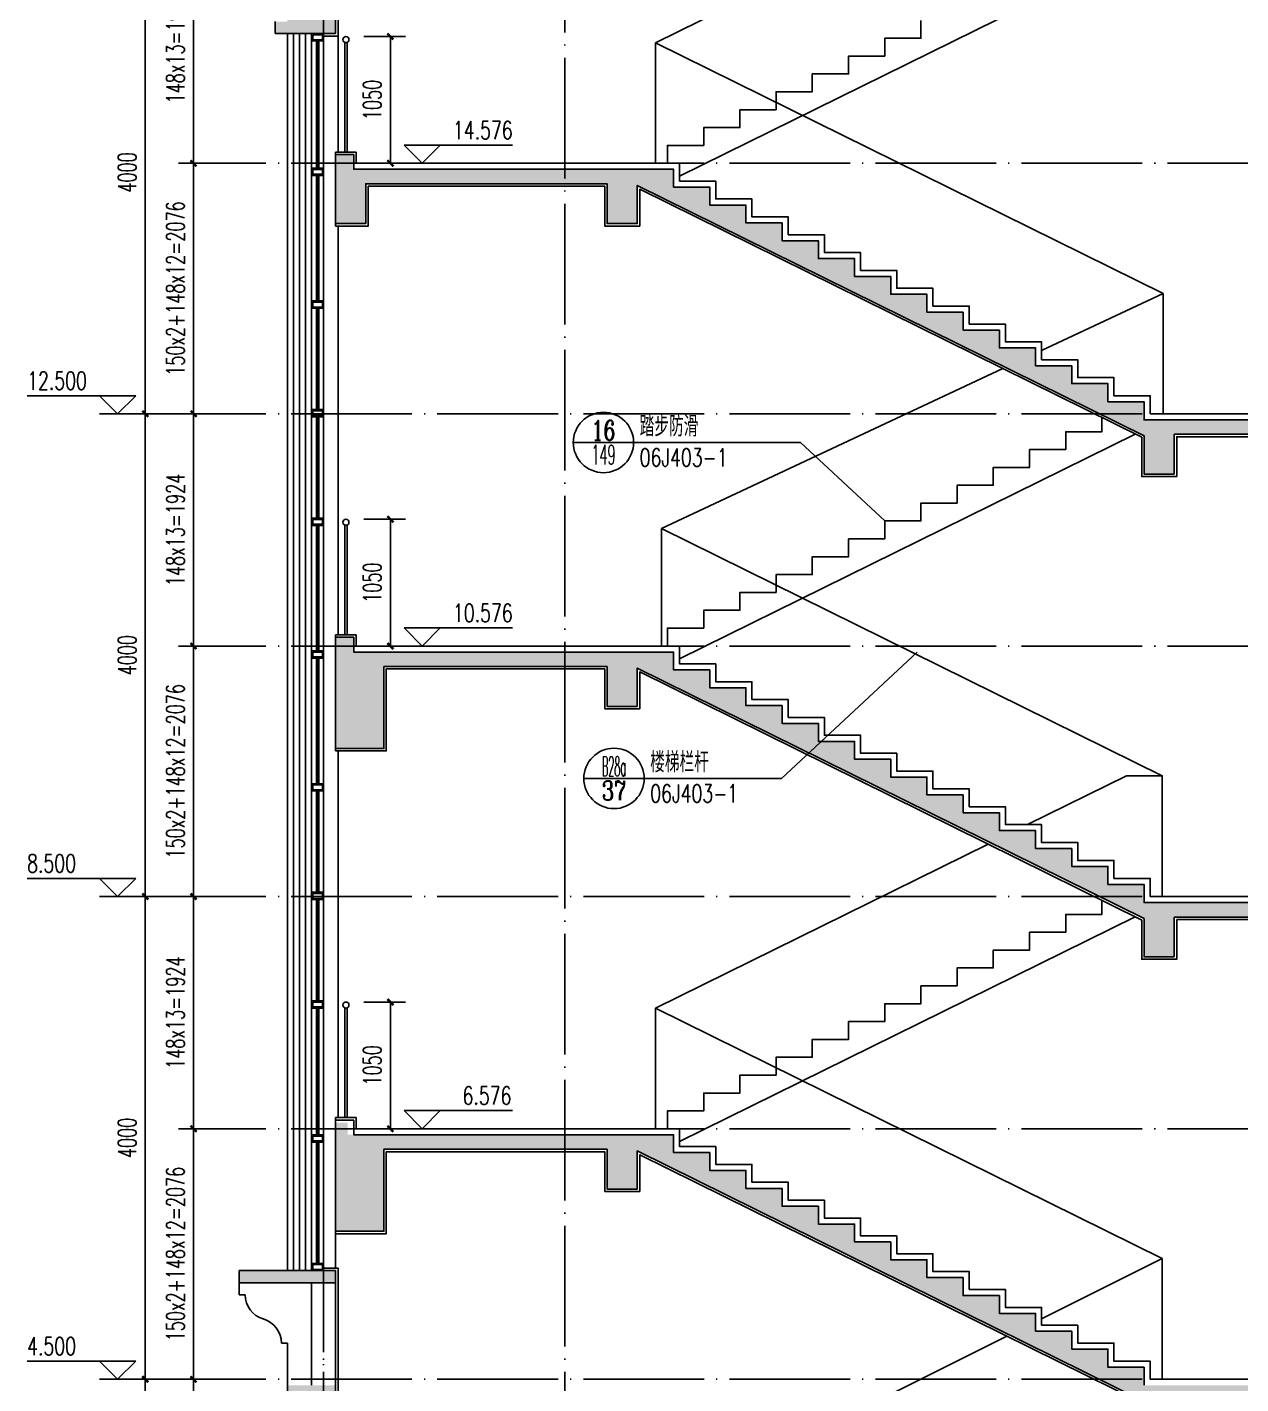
# Model space of a CAD drawing. Extents: x 307762 to 522490, y -326758 to -245675.
# Drawn here: x 502143 to 512201, y -265184 to -253942 of the extents above; entities that cross this region are included whole.
import ezdxf
from ezdxf.enums import TextEntityAlignment as Align

# ---------------------------------------------------------------- set-up
doc = ezdxf.new("R2010")
doc.units = 0
doc.header["$LTSCALE"] = 1000
doc.header["$MEASUREMENT"] = 0
doc.linetypes.add('DOTE', pattern=[2.42, 2, -0.2, 0.02, -0.2])
doc.layers.get('0').update_dxf_attribs({"linetype": 'CONTINUOUS'})
doc.layers.get('Defpoints').update_dxf_attribs({"color": 6, "linetype": 'CONTINUOUS'})
for name, color, linetype in [('A-立面看线', 117, 'CONTINUOUS'), ('DIM_ELEV', 3, 'CONTINUOUS'), ('DIM_IDEN', 3, 'CONTINUOUS'), ('DOTE', 1, 'DOTE'), ('PUB_DIM', 3, 'CONTINUOUS'), ('PUB_HATCH', 250, 'CONTINUOUS'), ('PUB_TEXT', 7, 'CONTINUOUS'), ('STAIR', 4, 'CONTINUOUS'), ('WALL', 2, 'CONTINUOUS'), ('WINDOW', 4, 'CONTINUOUS'), ('看线', 87, 'CONTINUOUS'), ('看线1', 7, 'CONTINUOUS'), ('面层', 185, 'CONTINUOUS')]:
    doc.layers.add(name, color=color, linetype=linetype)
doc.styles.add('_TCH_DIM', font='SIMPLEX', dxfattribs={"bigfont": 'GBCBIG'})
doc.styles.add('_TCH_LABEL', font='COMPLEX', dxfattribs={"bigfont": 'GBCBIG'})
doc.styles.add('DIM_FONT', font='SIMPLEX.shx', dxfattribs={"width": 0.65})
doc.dimstyles.new('DIMN50', dxfattribs={"dimscale": 0.5, "dimtxt": 300, "dimasz": 100, "dimexe": 250, "dimexo": 300, "dimgap": 150, "dimtad": 1, "dimdec": 0, "dimzin": 0, "dimdsep": 46, "dimtxsty": 'DIM_FONT', "dimblk": 'ARCHTICK', "dimcen": 0.09, "dimclrt": 7, "dimazin": 2, "dimtfac": 1, "dimtdec": 0, "dimtix": 1, "dimtmove": 2, "dimatfit": 3, "dimfxl": 0, "dimtolj": 1, "dimtzin": 0, "dimarcsym": 0})

# ---------------------------------------------------------------- blocks, each defined once
blk = doc.blocks.new('_ArchTick')
at = {"color": 0, "linetype": 'ByBlock', "const_width": 0.4}
blk.add_lwpolyline([(-0.5, -0.5), (0.5, 0.5)], dxfattribs=at)
blk = doc.blocks.new('*D236')
at = {"layer": 'Defpoints', "color": 0}
for p in [(504782, -262020), (505153, -262020), (504782, -263070)]:
    blk.add_point(p, dxfattribs=at)
at = {"layer": 'PUB_DIM', "color": 0, "lineweight": -2}
for p, q in [((504932, -262020), (505278, -262020)), ((505153, -263070), (505153, -262020)), ((504932, -263070), (505278, -263070))]:
    blk.add_line(p, q, dxfattribs=at)
at = {"layer": 'PUB_DIM', "color": 0, "lineweight": -2, "xscale": 50, "yscale": 50, "zscale": 50}
for p, rotation in [((505153, -262020), 90), ((505153, -263070), 270)]:
    blk.add_blockref('_ArchTick', p, dxfattribs=dict(at, rotation=rotation))
at = {"layer": 'PUB_DIM', "color": 7, "insert": (505003, -262545), "char_height": 150, "attachment_point": 5, "rotation": 90, "style": 'DIM_FONT'}
blk.add_mtext('\\A1;1050', dxfattribs=at)
blk = doc.blocks.new('*D237')
at = {"layer": 'Defpoints', "color": 0}
for p in [(504782, -258020), (505153, -258020), (504782, -259070)]:
    blk.add_point(p, dxfattribs=at)
at = {"layer": 'PUB_DIM', "color": 0, "lineweight": -2}
for p, q in [((504932, -258020), (505278, -258020)), ((505153, -259070), (505153, -258020)), ((504932, -259070), (505278, -259070))]:
    blk.add_line(p, q, dxfattribs=at)
at = {"layer": 'PUB_DIM', "color": 0, "lineweight": -2, "xscale": 50, "yscale": 50, "zscale": 50}
for p, rotation in [((505153, -258020), 90), ((505153, -259070), 270)]:
    blk.add_blockref('_ArchTick', p, dxfattribs=dict(at, rotation=rotation))
at = {"layer": 'PUB_DIM', "color": 7, "insert": (505003, -258545), "char_height": 150, "attachment_point": 5, "rotation": 90, "style": 'DIM_FONT'}
blk.add_mtext('\\A1;1050', dxfattribs=at)
blk = doc.blocks.new('*D238')
at = {"layer": 'Defpoints', "color": 0}
for p in [(504782, -254020), (505153, -254020), (504782, -255070)]:
    blk.add_point(p, dxfattribs=at)
at = {"layer": 'PUB_DIM', "color": 0, "lineweight": -2}
for p, q in [((504932, -254020), (505278, -254020)), ((505153, -255070), (505153, -254020)), ((504932, -255070), (505278, -255070))]:
    blk.add_line(p, q, dxfattribs=at)
at = {"layer": 'PUB_DIM', "color": 0, "lineweight": -2, "xscale": 50, "yscale": 50, "zscale": 50}
for p, rotation in [((505153, -254020), 90), ((505153, -255070), 270)]:
    blk.add_blockref('_ArchTick', p, dxfattribs=dict(at, rotation=rotation))
at = {"layer": 'PUB_DIM', "color": 7, "insert": (505003, -254545), "char_height": 150, "attachment_point": 5, "rotation": 90, "style": 'DIM_FONT'}
blk.add_mtext('\\A1;1050', dxfattribs=at)
blk = doc.blocks.new('*D643')
at = {"layer": 'Defpoints', "color": 0}
for p in [(503122, -265146), (503900, -265146), (503900, -269646)]:
    blk.add_point(p, dxfattribs=at)
at = {"layer": 'PUB_DIM', "color": 0, "lineweight": -2}
for p, q in [((503750, -265146), (502997, -265146)), ((503122, -269646), (503122, -265146)), ((503750, -269646), (502997, -269646))]:
    blk.add_line(p, q, dxfattribs=at)
at = {"layer": 'PUB_DIM', "color": 0, "lineweight": -2, "xscale": 50, "yscale": 50, "zscale": 50}
for p, rotation in [((503122, -265146), 90), ((503122, -269646), 270)]:
    blk.add_blockref('_ArchTick', p, dxfattribs=dict(at, rotation=rotation))
at = {"layer": 'PUB_DIM', "color": 7, "insert": (502972, -267396), "char_height": 150, "attachment_point": 5, "rotation": 90, "style": 'DIM_FONT'}
blk.add_mtext('\\A1;4500', dxfattribs=at)
blk = doc.blocks.new('*D644')
at = {"layer": 'Defpoints', "color": 0}
for p in [(503122, -261146), (503900, -261146), (503900, -265146)]:
    blk.add_point(p, dxfattribs=at)
at = {"layer": 'PUB_DIM', "color": 0, "lineweight": -2}
for p, q in [((503750, -261146), (502997, -261146)), ((503122, -265146), (503122, -261146)), ((503750, -265146), (502997, -265146))]:
    blk.add_line(p, q, dxfattribs=at)
at = {"layer": 'PUB_DIM', "color": 0, "lineweight": -2, "xscale": 50, "yscale": 50, "zscale": 50}
for p, rotation in [((503122, -261146), 90), ((503122, -265146), 270)]:
    blk.add_blockref('_ArchTick', p, dxfattribs=dict(at, rotation=rotation))
at = {"layer": 'PUB_DIM', "color": 7, "insert": (502972, -263146), "char_height": 150, "attachment_point": 5, "rotation": 90, "style": 'DIM_FONT'}
blk.add_mtext('\\A1;4000', dxfattribs=at)
blk = doc.blocks.new('*D645')
at = {"layer": 'Defpoints', "color": 0}
for p in [(503122, -257146), (503900, -257146), (503900, -261146)]:
    blk.add_point(p, dxfattribs=at)
at = {"layer": 'PUB_DIM', "color": 0, "lineweight": -2}
for p, q in [((503750, -257146), (502997, -257146)), ((503122, -261146), (503122, -257146)), ((503750, -261146), (502997, -261146))]:
    blk.add_line(p, q, dxfattribs=at)
at = {"layer": 'PUB_DIM', "color": 0, "lineweight": -2, "xscale": 50, "yscale": 50, "zscale": 50}
for p, rotation in [((503122, -257146), 90), ((503122, -261146), 270)]:
    blk.add_blockref('_ArchTick', p, dxfattribs=dict(at, rotation=rotation))
at = {"layer": 'PUB_DIM', "color": 7, "insert": (502972, -259146), "char_height": 150, "attachment_point": 5, "rotation": 90, "style": 'DIM_FONT'}
blk.add_mtext('\\A1;4000', dxfattribs=at)
blk = doc.blocks.new('*D646')
at = {"layer": 'Defpoints', "color": 0}
for p in [(503122, -253146), (503900, -253146), (503900, -257146)]:
    blk.add_point(p, dxfattribs=at)
at = {"layer": 'PUB_DIM', "color": 0, "lineweight": -2}
for p, q in [((503750, -253146), (502997, -253146)), ((503122, -257146), (503122, -253146)), ((503750, -257146), (502997, -257146))]:
    blk.add_line(p, q, dxfattribs=at)
at = {"layer": 'PUB_DIM', "color": 0, "lineweight": -2, "xscale": 50, "yscale": 50, "zscale": 50}
for p, rotation in [((503122, -253146), 90), ((503122, -257146), 270)]:
    blk.add_blockref('_ArchTick', p, dxfattribs=dict(at, rotation=rotation))
at = {"layer": 'PUB_DIM', "color": 7, "insert": (502972, -255146), "char_height": 150, "attachment_point": 5, "rotation": 90, "style": 'DIM_FONT'}
blk.add_mtext('\\A1;4000', dxfattribs=at)
blk = doc.blocks.new('*D650')
at = {"layer": 'Defpoints', "color": 0}
for p in [(503522, -265146), (503900, -265146), (503900, -267396)]:
    blk.add_point(p, dxfattribs=at)
at = {"layer": 'PUB_DIM', "color": 0, "lineweight": -2}
for p, q in [((503750, -265146), (503397, -265146)), ((503522, -267396), (503522, -265146)), ((503750, -267396), (503397, -267396))]:
    blk.add_line(p, q, dxfattribs=at)
at = {"layer": 'PUB_DIM', "color": 0, "lineweight": -2, "xscale": 50, "yscale": 50, "zscale": 50}
for p, rotation in [((503522, -265146), 90), ((503522, -267396), 270)]:
    blk.add_blockref('_ArchTick', p, dxfattribs=dict(at, rotation=rotation))
at = {"layer": 'PUB_DIM', "color": 7, "insert": (503372, -266271), "char_height": 150, "attachment_point": 5, "rotation": 90, "style": 'DIM_FONT'}
blk.add_mtext('\\A1;150x15=2250', dxfattribs=at)
blk = doc.blocks.new('*D651')
at = {"layer": 'Defpoints', "color": 0}
for p in [(503522, -263070), (503900, -263070), (503900, -265146)]:
    blk.add_point(p, dxfattribs=at)
at = {"layer": 'PUB_DIM', "color": 0, "lineweight": -2}
for p, q in [((503750, -263070), (503397, -263070)), ((503522, -265146), (503522, -263070)), ((503750, -265146), (503397, -265146))]:
    blk.add_line(p, q, dxfattribs=at)
at = {"layer": 'PUB_DIM', "color": 0, "lineweight": -2, "xscale": 50, "yscale": 50, "zscale": 50}
for p, rotation in [((503522, -263070), 90), ((503522, -265146), 270)]:
    blk.add_blockref('_ArchTick', p, dxfattribs=dict(at, rotation=rotation))
at = {"layer": 'PUB_DIM', "color": 7, "insert": (503372, -264108), "char_height": 150, "attachment_point": 5, "rotation": 90, "style": 'DIM_FONT'}
blk.add_mtext('\\A1;150x2+148x12=2076', dxfattribs=at)
blk = doc.blocks.new('*D652')
at = {"layer": 'Defpoints', "color": 0}
for p in [(503522, -261146), (503900, -261146), (503900, -263070)]:
    blk.add_point(p, dxfattribs=at)
at = {"layer": 'PUB_DIM', "color": 0, "lineweight": -2}
for p, q in [((503750, -261146), (503397, -261146)), ((503522, -263070), (503522, -261146)), ((503750, -263070), (503397, -263070))]:
    blk.add_line(p, q, dxfattribs=at)
at = {"layer": 'PUB_DIM', "color": 0, "lineweight": -2, "xscale": 50, "yscale": 50, "zscale": 50}
for p, rotation in [((503522, -261146), 90), ((503522, -263070), 270)]:
    blk.add_blockref('_ArchTick', p, dxfattribs=dict(at, rotation=rotation))
at = {"layer": 'PUB_DIM', "color": 7, "insert": (503372, -262108), "char_height": 150, "attachment_point": 5, "rotation": 90, "style": 'DIM_FONT'}
blk.add_mtext('\\A1;148x13=1924', dxfattribs=at)
blk = doc.blocks.new('*D653')
at = {"layer": 'Defpoints', "color": 0}
for p in [(503522, -259070), (503900, -259070), (503900, -261146)]:
    blk.add_point(p, dxfattribs=at)
at = {"layer": 'PUB_DIM', "color": 0, "lineweight": -2}
for p, q in [((503750, -259070), (503397, -259070)), ((503522, -261146), (503522, -259070)), ((503750, -261146), (503397, -261146))]:
    blk.add_line(p, q, dxfattribs=at)
at = {"layer": 'PUB_DIM', "color": 0, "lineweight": -2, "xscale": 50, "yscale": 50, "zscale": 50}
for p, rotation in [((503522, -259070), 90), ((503522, -261146), 270)]:
    blk.add_blockref('_ArchTick', p, dxfattribs=dict(at, rotation=rotation))
at = {"layer": 'PUB_DIM', "color": 7, "insert": (503372, -260108), "char_height": 150, "attachment_point": 5, "rotation": 90, "style": 'DIM_FONT'}
blk.add_mtext('\\A1;150x2+148x12=2076', dxfattribs=at)
blk = doc.blocks.new('*D654')
at = {"layer": 'Defpoints', "color": 0}
for p in [(503522, -257146), (503900, -257146), (503900, -259070)]:
    blk.add_point(p, dxfattribs=at)
at = {"layer": 'PUB_DIM', "color": 0, "lineweight": -2}
for p, q in [((503750, -257146), (503397, -257146)), ((503522, -259070), (503522, -257146)), ((503750, -259070), (503397, -259070))]:
    blk.add_line(p, q, dxfattribs=at)
at = {"layer": 'PUB_DIM', "color": 0, "lineweight": -2, "xscale": 50, "yscale": 50, "zscale": 50}
for p, rotation in [((503522, -257146), 90), ((503522, -259070), 270)]:
    blk.add_blockref('_ArchTick', p, dxfattribs=dict(at, rotation=rotation))
at = {"layer": 'PUB_DIM', "color": 7, "insert": (503372, -258108), "char_height": 150, "attachment_point": 5, "rotation": 90, "style": 'DIM_FONT'}
blk.add_mtext('\\A1;148x13=1924', dxfattribs=at)
blk = doc.blocks.new('*D655')
at = {"layer": 'Defpoints', "color": 0}
for p in [(503522, -255070), (503900, -255070), (503900, -257146)]:
    blk.add_point(p, dxfattribs=at)
at = {"layer": 'PUB_DIM', "color": 0, "lineweight": -2}
for p, q in [((503750, -255070), (503397, -255070)), ((503522, -257146), (503522, -255070)), ((503750, -257146), (503397, -257146))]:
    blk.add_line(p, q, dxfattribs=at)
at = {"layer": 'PUB_DIM', "color": 0, "lineweight": -2, "xscale": 50, "yscale": 50, "zscale": 50}
for p, rotation in [((503522, -255070), 90), ((503522, -257146), 270)]:
    blk.add_blockref('_ArchTick', p, dxfattribs=dict(at, rotation=rotation))
at = {"layer": 'PUB_DIM', "color": 7, "insert": (503372, -256108), "char_height": 150, "attachment_point": 5, "rotation": 90, "style": 'DIM_FONT'}
blk.add_mtext('\\A1;150x2+148x12=2076', dxfattribs=at)
blk = doc.blocks.new('*D656')
at = {"layer": 'Defpoints', "color": 0}
for p in [(503522, -253146), (503900, -253146), (503900, -255070)]:
    blk.add_point(p, dxfattribs=at)
at = {"layer": 'PUB_DIM', "color": 0, "lineweight": -2}
for p, q in [((503750, -253146), (503397, -253146)), ((503522, -255070), (503522, -253146)), ((503750, -255070), (503397, -255070))]:
    blk.add_line(p, q, dxfattribs=at)
at = {"layer": 'PUB_DIM', "color": 0, "lineweight": -2, "xscale": 50, "yscale": 50, "zscale": 50}
for p, rotation in [((503522, -253146), 90), ((503522, -255070), 270)]:
    blk.add_blockref('_ArchTick', p, dxfattribs=dict(at, rotation=rotation))
at = {"layer": 'PUB_DIM', "color": 7, "insert": (503372, -254108), "char_height": 150, "attachment_point": 5, "rotation": 90, "style": 'DIM_FONT'}
blk.add_mtext('\\A1;148x13=1924', dxfattribs=at)

msp = doc.modelspace()

# ---------------------------------------------------------------- hatches: boundary and pattern name
at = {"layer": 'PUB_HATCH'}
h = msp.add_hatch(dxfattribs=at)
h.set_pattern_fill('钢筋混凝土', color=256, scale=50, style=0)
h.set_pattern_definition([(45, (503749.53, -271270.7), (-88.38835, 88.38835), []), (50, (503749.53, -271270.7), (358.63, -31.376), [37.5, -412.5]), (355, (503749.53, -271270.7), (-69.3757, 376.096), [30, -330]), (100.4514, (503779.4, -271273.3), (289.2547, 344.72), [31.87, -350.571]), (46.1842, (503749.53, -271170.7), (533.6205, -82.7595), [56.25, -618.75]), (96.6356, (503794, -271177.6), (467.331, 487.059), [47.805, -525.856]), (351.1842, (503749.53, -271170.7), (467.331, 487.059), [45, -495]), (21, (503799.53, -271195.7), (298.4535, -201.3094), [37.5, -412.5]), (326, (503799.53, -271195.7), (121.6577, 362.575), [30, -330]), (71.4514, (503824.4, -271212.47), (420.1113, 161.2652), [31.87, -350.571]), (37.5, (503749.53, -271270.7), (6.0799, 166.4469), [0, -326, 0, -335, 0, -331.25]), (7.5, (503749.53, -271270.7), (131.5348, 197.2059), [0, -191, 0, -318.5, 0, -126.25]), (327.5, (503638.03, -271270.7), (266.9112, -11.27744), [0, -125, 0, -390, 0, -517.5]), (317.5, (503588.03, -271270.7), (291.593, 50.0525), [0, -162.5, 0, -259, 0, -367.5])])
h.paths.add_polyline_path([(514899.5, -253315.7), (515522.1, -253315.7), (515522.1, -253195.7), (511549.5, -253195.7), (511549.5, -253095.7), (511399.5, -253095.7), (511399.5, -253645.7), (511649.5, -253645.7), (511649.5, -253315.7), (514499.5, -253315.7), (514499.5, -254445.7), (514899.5, -254445.7)])
h.paths.add_polyline_path([(514899.5, -248815.7), (515522.1, -248815.7), (515522.1, -248695.7), (504149.5, -248695.7), (504149.5, -248815.7), (504299.5, -248815.7), (504299.5, -249345.7), (504149.5, -249345.7), (504149.5, -249445.7), (504699.5, -249445.7), (504699.5, -248815.7), (514499.5, -248815.7), (514499.5, -249945.7), (514899.5, -249945.7)])
h.paths.add_polyline_path([(504699.5, -253145.7), (504299.5, -253145.7), (504299.5, -253545.7), (503749.5, -253545.7), (503749.5, -253645.7), (504299.5, -253645.7), (504299.5, -253895.7), (504199.5, -253895.7), (504199.5, -253995.7), (504699.5, -253995.7)])
h.paths.add_polyline_path([(504699.5, -252245.7), (504449.5, -252245.7), (504449.5, -252345.7), (504699.5, -252345.7)])
h.paths.add_polyline_path([(504949.5, -255239.7), (506949.5, -255239.7), (506949.5, -255569.7), (507199.5, -255569.7), (507199.5, -255252.9), (511399.5, -257327.7), (511399.5, -257645.7), (511649.5, -257645.7), (511649.5, -257315.7), (514499.5, -257315.7), (514499.5, -258495.7), (514899.5, -258495.7), (514899.5, -257315.7), (515522.1, -257315.7), (515522.1, -257195.7), (511399.5, -257195.7), (511399.5, -257045.7), (511099.5, -257045.7), (511099.5, -256895.7), (510799.5, -256895.7), (510799.5, -256747.7), (510499.5, -256747.7), (510499.5, -256599.7), (510199.5, -256599.7), (510199.5, -256451.7), (509899.5, -256451.7), (509899.5, -256303.7), (509599.5, -256303.7), (509599.5, -256155.7), (509299.5, -256155.7), (509299.5, -256007.7), (508999.5, -256007.7), (508999.5, -255859.7), (508699.5, -255859.7), (508699.5, -255711.7), (508399.5, -255711.7), (508399.5, -255563.7), (508099.5, -255563.7), (508099.5, -255415.7), (507799.5, -255415.7), (507799.5, -255267.7), (507499.5, -255267.7), (507499.5, -255119.7), (504849.5, -255119.7), (504849.5, -254997.7), (504699.5, -254997.7), (504699.5, -255569.7), (504949.5, -255569.7)])
h.paths.add_polyline_path([(508099.5, -259415.7), (507799.5, -259415.7), (507799.5, -259267.7), (507499.5, -259267.7), (507499.5, -259119.7), (504849.5, -259119.7), (504849.5, -258997.7), (504699.5, -258997.7), (504699.5, -259569.7), (504699.5, -259919.7), (505099.5, -259919.7), (505099.5, -259239.7), (506949.5, -259239.7), (506949.5, -259569.7), (507199.5, -259569.7), (507199.5, -259252.9), (511399.5, -261327.7), (511399.5, -261645.7), (511649.5, -261645.7), (511649.5, -261315.7), (514499.5, -261315.7), (514499.5, -262445.7), (514899.5, -262445.7), (514899.5, -261315.7), (515522.1, -261315.7), (515522.1, -261195.7), (511399.5, -261195.7), (511399.5, -261045.7), (511099.5, -261045.7), (511099.5, -260895.7), (510799.5, -260895.7), (510799.5, -260747.7), (510499.5, -260747.7), (510499.5, -260599.7), (510199.5, -260599.7), (510199.5, -260451.7), (509899.5, -260451.7), (509899.5, -260303.7), (509599.5, -260303.7), (509599.5, -260155.7), (509299.5, -260155.7), (509299.5, -260007.7), (508999.5, -260007.7), (508999.5, -259859.7), (508699.5, -259859.7), (508699.5, -259711.7), (508399.5, -259711.7), (508399.5, -259563.7), (508099.5, -259563.7)])
h.paths.add_polyline_path([(510499.5, -264599.7), (510199.5, -264599.7), (510199.5, -264451.7), (509899.5, -264451.7), (509899.5, -264303.7), (509599.5, -264303.7), (509599.5, -264155.7), (509299.5, -264155.7), (509299.5, -264007.7), (508999.5, -264007.7), (508999.5, -263859.7), (508699.5, -263859.7), (508699.5, -263711.7), (508399.5, -263711.7), (508399.5, -263563.7), (508099.5, -263563.7), (508099.5, -263415.7), (507799.5, -263415.7), (507799.5, -263267.7), (507499.5, -263267.7), (507499.5, -263119.7), (504799.5, -263119.7), (504799.5, -263019.7), (504699.5, -263019.7), (504699.5, -263569.7), (504699.5, -263919.7), (505099.5, -263919.7), (505099.5, -263239.7), (506949.5, -263239.7), (506949.5, -263569.7), (507199.5, -263569.7), (507199.5, -263252.9), (511399.5, -265329.6), (511399.5, -265645.7), (511649.5, -265645.7), (511649.5, -265315.7), (514499.5, -265315.7), (514499.5, -266615.7), (514899.5, -266615.7), (514899.5, -265315.7), (515522.1, -265315.7), (515522.1, -265195.7), (511399.5, -265195.7), (511399.5, -265045.7), (511099.5, -265045.7), (511099.5, -264895.7), (510799.5, -264895.7), (510799.5, -264747.7), (510499.5, -264747.7)])
h.paths.add_polyline_path([(507499.5, -267595.7), (507199.5, -267595.7), (507199.5, -267445.7), (504799.5, -267445.7), (504299.5, -267445.7), (504299.5, -267545.7), (504449.5, -267545.7), (504449.5, -268045.7), (504299.5, -268045.7), (504299.5, -268145.7), (504749.5, -268145.7), (504749.5, -267565.7), (506949.5, -267565.7), (506949.5, -267895.7), (507199.5, -267895.7), (507199.5, -267729.9), (511399.5, -269829.9), (511399.5, -270145.7), (511649.5, -270145.7), (511649.5, -269815.7), (514499.5, -269815.7), (514499.5, -271095.7), (514899.5, -271095.7), (514899.5, -269815.7), (515522.1, -269815.7), (515522.1, -269695.7), (511399.5, -269695.7), (511399.5, -269545.7), (511099.5, -269545.7), (511099.5, -269395.7), (510799.5, -269395.7), (510799.5, -269245.7), (510499.5, -269245.7), (510499.5, -269095.7), (510199.5, -269095.7), (510199.5, -268945.7), (509899.5, -268945.7), (509899.5, -268795.7), (509599.5, -268795.7), (509599.5, -268645.7), (509299.5, -268645.7), (509299.5, -268495.7), (508999.5, -268495.7), (508999.5, -268345.7), (508699.5, -268345.7), (508699.5, -268195.7), (508399.5, -268195.7), (508399.5, -268045.7), (508099.5, -268045.7), (508099.5, -267895.7), (507799.5, -267895.7), (507799.5, -267745.7), (507499.5, -267745.7)])
h.paths.add_polyline_path([(504699.5, -264245.7), (503899.5, -264245.7), (503899.5, -264345.7), (504699.5, -264345.7)])
h.paths.add_polyline_path([(504699.5, -265195.7), (504299.5, -265195.7), (504299.5, -265295.7), (504399.5, -265295.7), (504399.5, -265945.7), (504449.5, -265945.7), (504449.5, -265995.7), (504699.5, -265995.7)])
h.paths.add_polyline_path([(511649.5, -270895.7), (504299.5, -270895.7), (504299.5, -270915.7), (504299.5, -271270.7), (504699.5, -271270.7), (504699.5, -271015.7), (511399.5, -271015.7), (511399.5, -271270.7), (511649.5, -271270.7)])

# ---------------------------------------------------------------- linework, layer by layer
at = {"layer": 'A-立面看线'}
for p, q in [((504299.5, -253995.7), (504299.5, -264245.7)), ((504349.5, -253995.7), (504349.5, -264245.7)), ((504399.5, -253995.7), (504399.5, -264245.7)), ((504449.5, -253995.7), (504449.5, -264245.7)), ((504719.5, -254015.7), (504719.5, -254977.7)), ((504719.5, -255589.7), (504719.5, -258977.7)), ((504719.5, -259939.7), (504719.5, -262977.7)), ((504699.5, -263919.7), (504699.5, -264225.7)), ((503899.5, -264245.7), (504449.5, -264245.7))]:
    msp.add_line(p, q, dxfattribs=at)
at = {"layer": 'DIM_ELEV'}
for p, q in [((505416.3, -255069.7), (505266.3, -254919.7)), ((505266.3, -254919.7), (506166.3, -254919.7)), ((505416.3, -255069.7), (505566.3, -254919.7)), ((503042.9, -256995.7), (502142.9, -256995.7)), ((502892.9, -257145.7), (502742.9, -256995.7)), ((502892.9, -257145.7), (503042.9, -256995.7)), ((503753.9, -257145.7), (502742.9, -257145.7)), ((505416.3, -259069.7), (505266.3, -258919.7)), ((505266.3, -258919.7), (506166.3, -258919.7)), ((505416.3, -259069.7), (505566.3, -258919.7)), ((503042.9, -260995.7), (502142.9, -260995.7)), ((502892.9, -261145.7), (502742.9, -260995.7)), ((502892.9, -261145.7), (503042.9, -260995.7)), ((503753.9, -261145.7), (502742.9, -261145.7)), ((505416.3, -263069.7), (505266.3, -262919.7)), ((505266.3, -262919.7), (506166.3, -262919.7)), ((505416.3, -263069.7), (505566.3, -262919.7)), ((503042.9, -264995.7), (502142.9, -264995.7)), ((502892.9, -265145.7), (502742.9, -264995.7)), ((502892.9, -265145.7), (503042.9, -264995.7)), ((503753.9, -265145.7), (502742.9, -265145.7))]:
    msp.add_line(p, q, dxfattribs=at)
at = {"layer": 'DIM_IDEN'}
for p, q in [((507168.9, -257383.5), (506668.9, -257383.5)), ((508550.7, -257383.5), (507168.9, -257383.5)), ((509249.5, -258033.7), (508550.7, -257383.5)), ((509518.8, -259120.3), (508394.2, -260167.3)), ((507256.2, -260167.3), (506756.2, -260167.3)), ((508394.2, -260167.3), (507256.2, -260167.3))]:
    msp.add_line(p, q, dxfattribs=at)
for centre, radius in [((506918.9, -257383.5), 250), ((509249.5, -258033.7), 0), ((509518.8, -259120.3), 0), ((507006.2, -260167.3), 250)]:
    msp.add_circle(centre, radius, dxfattribs=at)
at = {"layer": 'DOTE', "ltscale": 0.5}
for p, q in [((504599.5, -246934.9), (504599.5, -271145.7)), ((506599.5, -246934.9), (506599.5, -271045.7)), ((504599.5, -250609.8), (504599.5, -272530.9)), ((516222.1, -255069.7), (503521.5, -255069.7)), ((516222.1, -257145.7), (503521.5, -257145.7)), ((516222.1, -259069.7), (503521.5, -259069.7)), ((516222.1, -261145.7), (503521.5, -261145.7)), ((516222.1, -263069.7), (503521.5, -263069.7)), ((516222.1, -265145.7), (503521.5, -265145.7))]:
    msp.add_line(p, q, dxfattribs=at)
at = {"layer": 'STAIR'}
for p, q in [((504774.5, -254067.5), (504774.5, -254979.7)), ((504794.5, -254067.5), (504794.5, -254979.7)), ((511556.7, -256148.7), (507349.7, -254071)), ((507349.7, -255069.7), (507349.7, -254071)), ((511556.7, -257145.7), (511556.7, -256148.7)), ((504774.5, -258067.5), (504774.5, -258979.7)), ((504794.5, -258067.5), (504794.5, -258979.7)), ((507399.5, -258095.6), (507399.5, -259069.7)), ((504774.5, -262067.5), (504774.5, -262977.7)), ((504794.5, -262067.5), (504794.5, -262977.7)), ((507349.5, -263069.7), (507349.5, -262071)), ((511550.1, -264145.4), (511550.1, -265145.7))]:
    msp.add_line(p, q, dxfattribs=at)
for points in [[(511549.5, -261145.7), (511549.5, -260145.1), (507399.5, -258095.6)], [(511550.1, -264145.4), (507349.5, -262070.9)]]:
    msp.add_lwpolyline(points, dxfattribs=at)
at = {"layer": 'WALL'}
for p, q in [((504699.5, -253995.7), (504699.5, -252245.7)), ((504199.5, -253895.7), (504199.5, -253995.7)), ((504699.5, -253995.7), (504199.5, -253995.7)), ((514499.5, -257315.7), (511649.5, -257315.7)), ((511649.5, -257315.7), (511649.5, -257645.7)), ((504699.5, -259119.7), (504699.5, -259919.7)), ((511649.5, -261315.7), (511649.5, -261645.7)), ((514499.5, -261315.7), (511649.5, -261315.7)), ((504699.5, -263119.7), (504699.5, -263919.7)), ((503899.5, -264245.7), (504699.5, -264245.7)), ((503899.5, -264245.7), (503899.5, -264345.7)), ((504699.5, -264245.7), (504699.5, -265995.7)), ((503899.5, -264345.7), (504699.5, -264345.7)), ((504499.5, -264345.7), (504499.5, -265195.7))]:
    msp.add_line(p, q, dxfattribs=at)
for points in [[(511649.5, -257645.7), (511399.5, -257645.7), (511399.5, -257327.7), (507199.5, -255252.9), (507199.5, -255569.7), (506949.5, -255569.7), (506949.5, -255239.7), (504949.5, -255239.7), (504949.5, -255569.7), (504699.5, -255569.7), (504699.5, -254997.7), (504849.5, -254997.7)], [(511399.5, -257195.7), (511399.5, -257045.7), (511099.5, -257045.7), (511099.5, -256895.7), (511099.5, -256895.7), (510799.5, -256895.7), (510799.5, -256747.7), (510499.5, -256747.7), (510499.5, -256599.7), (510199.5, -256599.7), (510199.5, -256451.7), (509899.5, -256451.7), (509899.5, -256303.7), (509599.5, -256303.7), (509599.5, -256155.7), (509299.5, -256155.7), (509299.5, -256007.7), (508999.5, -256007.7), (508999.5, -255859.7), (508699.5, -255859.7), (508699.5, -255711.7), (508399.5, -255711.7), (508399.5, -255563.7), (508099.5, -255563.7), (508099.5, -255415.7), (507799.5, -255415.7), (507799.5, -255267.7), (507499.5, -255267.7), (507499.5, -255119.7), (504849.5, -255119.7), (504849.5, -254997.7)], [(511399.5, -257045.7), (511399.5, -257195.7), (515522.1, -257195.7)], [(504699.5, -259569.7), (504699.5, -258997.7), (504849.5, -258997.7)], [(511399.5, -261195.7), (511399.5, -261045.7), (511099.5, -261045.7), (511099.5, -260895.7), (511099.5, -260895.7), (510799.5, -260895.7), (510799.5, -260747.7), (510499.5, -260747.7), (510499.5, -260599.7), (510199.5, -260599.7), (510199.5, -260451.7), (509899.5, -260451.7), (509899.5, -260303.7), (509599.5, -260303.7), (509599.5, -260155.7), (509299.5, -260155.7), (509299.5, -260007.7), (508999.5, -260007.7), (508999.5, -259859.7), (508699.5, -259859.7), (508699.5, -259711.7), (508399.5, -259711.7), (508399.5, -259563.7), (508099.5, -259563.7), (508099.5, -259415.7), (507799.5, -259415.7), (507799.5, -259267.7), (507499.5, -259267.7), (507499.5, -259119.7), (504849.5, -259119.7), (504849.5, -258997.7)], [(511649.5, -261645.7), (511399.5, -261645.7), (511399.5, -261327.7), (507199.5, -259252.9), (507199.5, -259569.7), (506949.5, -259569.7), (506949.5, -259239.7), (505099.5, -259239.7), (505099.5, -259919.7), (504699.5, -259919.7)], [(511399.5, -261045.7), (511399.5, -261195.7), (515522.1, -261195.7)], [(511649.5, -261645.7), (511399.5, -261645.7), (511399.5, -261407.5)], [(504699.5, -263569.7), (504699.5, -262997.7), (504849.5, -262997.7)], [(511399.5, -265195.7), (511399.5, -265045.7), (511099.5, -265045.7), (511099.5, -264895.7), (511099.5, -264895.7), (510799.5, -264895.7), (510799.5, -264747.7), (510499.5, -264747.7), (510499.5, -264599.7), (510199.5, -264599.7), (510199.5, -264451.7), (509899.5, -264451.7), (509899.5, -264303.7), (509599.5, -264303.7), (509599.5, -264155.7), (509299.5, -264155.7), (509299.5, -264007.7), (508999.5, -264007.7), (508999.5, -263859.7), (508699.5, -263859.7), (508699.5, -263711.7), (508399.5, -263711.7), (508399.5, -263563.7), (508099.5, -263563.7), (508099.5, -263415.7), (507799.5, -263415.7), (507799.5, -263267.7), (507499.5, -263267.7), (507499.5, -263119.7), (504849.5, -263119.7), (504849.5, -262997.7)], [(511649.5, -265645.7), (511399.5, -265645.7), (511399.5, -265329.6), (507199.5, -263252.9), (507199.5, -263569.7), (506949.5, -263569.7), (506949.5, -263239.7), (505099.5, -263239.7), (505099.5, -263919.7), (504699.5, -263919.7)]]:
    msp.add_lwpolyline(points, dxfattribs=at)
at = {"layer": 'WINDOW', "linetype": 'Continuous'}
for p, q in [((504499.5, -254055.7), (504499.5, -255110.7)), ((504539.5, -254055.7), (504539.5, -255110.7)), ((504549.5, -254055.7), (504549.5, -255110.7)), ((504559.5, -254055.7), (504559.5, -255110.7)), ((504599.5, -254055.7), (504599.5, -255110.7)), ((504499.5, -255170.7), (504499.5, -256210.7)), ((504539.5, -255170.7), (504539.5, -256210.7)), ((504549.5, -255170.7), (504549.5, -256210.7)), ((504559.5, -255170.7), (504559.5, -256210.7)), ((504599.5, -255170.7), (504599.5, -256210.7)), ((504499.5, -256270.7), (504499.5, -257110.7)), ((504539.5, -256270.7), (504539.5, -257110.7)), ((504549.5, -256270.7), (504549.5, -257110.7)), ((504559.5, -256270.7), (504559.5, -257110.7)), ((504599.5, -256270.7), (504599.5, -257110.7)), ((504499.5, -257170.7), (504499.5, -258010.7)), ((504539.5, -257170.7), (504539.5, -258010.7)), ((504549.5, -257170.7), (504549.5, -258010.7)), ((504559.5, -257170.7), (504559.5, -258010.7)), ((504599.5, -257170.7), (504599.5, -258010.7)), ((504499.5, -258070.7), (504499.5, -259110.7)), ((504539.5, -258070.7), (504539.5, -259110.7)), ((504549.5, -258070.7), (504549.5, -259110.7)), ((504559.5, -258070.7), (504559.5, -259110.7)), ((504599.5, -258070.7), (504599.5, -259110.7)), ((504499.5, -259170.7), (504499.5, -260210.7)), ((504539.5, -259170.7), (504539.5, -260210.7)), ((504549.5, -259170.7), (504549.5, -260210.7)), ((504559.5, -259170.7), (504559.5, -260210.7)), ((504599.5, -259170.7), (504599.5, -260210.7)), ((504499.5, -260270.7), (504499.5, -261110.7)), ((504539.5, -260270.7), (504539.5, -261110.7)), ((504549.5, -260270.7), (504549.5, -261110.7)), ((504559.5, -260270.7), (504559.5, -261110.7)), ((504599.5, -260270.7), (504599.5, -261110.7)), ((504499.5, -261170.7), (504499.5, -262010.7)), ((504539.5, -261170.7), (504539.5, -262010.7)), ((504549.5, -261170.7), (504549.5, -262010.7)), ((504559.5, -261170.7), (504559.5, -262010.7)), ((504599.5, -261170.7), (504599.5, -262010.7)), ((504499.5, -262070.7), (504499.5, -263120.7)), ((504539.5, -262070.7), (504539.5, -263120.7)), ((504549.5, -262070.7), (504549.5, -263120.7)), ((504559.5, -262070.7), (504559.5, -263120.7)), ((504599.5, -262070.7), (504599.5, -263120.7)), ((504499.5, -263180.7), (504499.5, -264185.7)), ((504539.5, -263180.7), (504539.5, -264185.7)), ((504549.5, -263180.7), (504549.5, -264185.7)), ((504559.5, -263180.7), (504559.5, -264185.7)), ((504599.5, -263180.7), (504599.5, -264185.7))]:
    msp.add_line(p, q, dxfattribs=at)
at = {"layer": '看线', "color": 251}
for p, q in [((511379.5, -253287), (507549.5, -255176.5)), ((510549.5, -256620.4), (511556.7, -256148.7)), ((507399.5, -258095.6), (510227.7, -256771.1)), ((511323.9, -257314.4), (507549.5, -259176.5)), ((511253.5, -260145.1), (510433.3, -260549.7)), ((511549.5, -260145.1), (511253.5, -260145.1)), ((510106.2, -260711.1), (507349.5, -262071)), ((511325.7, -261313.5), (507549.5, -263176.5))]:
    msp.add_line(p, q, dxfattribs=at)
for points in [[(511415.3, -252065.3), (507349.7, -254071)], [(507449.5, -255069.7), (507449.5, -254921.7), (507749.5, -254921.7), (507749.5, -254773.7), (508049.5, -254773.7), (508049.5, -254625.7), (508349.5, -254625.7), (508349.5, -254477.7), (508649.5, -254477.7), (508649.5, -254329.7), (508949.5, -254329.7), (508949.5, -254181.7), (509249.5, -254181.7), (509249.5, -254033.7), (509549.5, -254033.7), (509549.5, -253885.7)], [(507449.5, -259069.7), (507449.5, -258921.7), (507749.5, -258921.7), (507749.5, -258773.7), (508049.5, -258773.7), (508049.5, -258625.7), (508349.5, -258625.7), (508349.5, -258477.7), (508649.5, -258477.7), (508649.5, -258329.7), (508949.5, -258329.7), (508949.5, -258181.7), (509249.5, -258181.7), (509249.5, -258033.7), (509549.5, -258033.7), (509549.5, -257885.7), (509849.5, -257885.7), (509849.5, -257737.7), (510149.5, -257737.7), (510149.5, -257589.7), (510449.5, -257589.7), (510449.5, -257441.7), (510749.5, -257441.7), (510749.5, -257293.7), (511049.5, -257293.7), (511049.5, -257177.1)], [(507449.5, -263069.7), (507449.5, -262921.7), (507749.5, -262921.7), (507749.5, -262773.7), (508049.5, -262773.7), (508049.5, -262625.7), (508349.5, -262625.7), (508349.5, -262477.7), (508649.5, -262477.7), (508649.5, -262329.7), (508949.5, -262329.7), (508949.5, -262181.7), (509249.5, -262181.7), (509249.5, -262033.7), (509549.5, -262033.7), (509549.5, -261885.7), (509849.5, -261885.7), (509849.5, -261737.7), (510149.5, -261737.7), (510149.5, -261589.7), (510449.5, -261589.7), (510449.5, -261441.7), (510749.5, -261441.7), (510749.5, -261293.7), (511049.5, -261293.7), (511049.5, -261177.1)], [(510549.5, -264645.7), (511550.1, -264145.4)], [(507049.5, -266395.7), (510262, -264789.4)]]:
    msp.add_lwpolyline(points, dxfattribs=at)
at = {"layer": '看线1'}
for p, q in [((503899.5, -264345.7), (503899.5, -264445.7)), ((503899.5, -264445.7), (503949.5, -264445.7)), ((504249.5, -264845.7), (504299.5, -264845.7)), ((504299.5, -264845.7), (504299.5, -265695.7))]:
    msp.add_line(p, q, dxfattribs=at)
for points in [[(504499.5, -253995.7), (504599.5, -253995.7), (504599.5, -254055.7), (504499.5, -254055.7)], [(504509.5, -254005.7), (504589.5, -254005.7), (504589.5, -254045.7), (504509.5, -254045.7)], [(504499.5, -255110.7), (504599.5, -255110.7), (504599.5, -255170.7), (504499.5, -255170.7)], [(504509.5, -255120.7), (504589.5, -255120.7), (504589.5, -255160.7), (504509.5, -255160.7)], [(504499.5, -256210.7), (504599.5, -256210.7), (504599.5, -256270.7), (504499.5, -256270.7)], [(504509.5, -256220.7), (504589.5, -256220.7), (504589.5, -256260.7), (504509.5, -256260.7)], [(504499.5, -257110.7), (504599.5, -257110.7), (504599.5, -257170.7), (504499.5, -257170.7)], [(504509.5, -257120.7), (504589.5, -257120.7), (504589.5, -257160.7), (504509.5, -257160.7)], [(504499.5, -258010.7), (504599.5, -258010.7), (504599.5, -258070.7), (504499.5, -258070.7)], [(504509.5, -258020.7), (504589.5, -258020.7), (504589.5, -258060.7), (504509.5, -258060.7)], [(504499.5, -259110.7), (504599.5, -259110.7), (504599.5, -259170.7), (504499.5, -259170.7)], [(504509.5, -259120.7), (504589.5, -259120.7), (504589.5, -259160.7), (504509.5, -259160.7)], [(504499.5, -260210.7), (504599.5, -260210.7), (504599.5, -260270.7), (504499.5, -260270.7)], [(504509.5, -260220.7), (504589.5, -260220.7), (504589.5, -260260.7), (504509.5, -260260.7)], [(504499.5, -261110.7), (504599.5, -261110.7), (504599.5, -261170.7), (504499.5, -261170.7)], [(504509.5, -261120.7), (504589.5, -261120.7), (504589.5, -261160.7), (504509.5, -261160.7)], [(504499.5, -262010.7), (504599.5, -262010.7), (504599.5, -262070.7), (504499.5, -262070.7)], [(504509.5, -262020.7), (504589.5, -262020.7), (504589.5, -262060.7), (504509.5, -262060.7)], [(504499.5, -263120.7), (504599.5, -263120.7), (504599.5, -263180.7), (504499.5, -263180.7)], [(504509.5, -263130.7), (504589.5, -263130.7), (504589.5, -263170.7), (504509.5, -263170.7)], [(504499.5, -264185.7), (504599.5, -264185.7), (504599.5, -264245.7), (504499.5, -264245.7)], [(504509.5, -264195.7), (504589.5, -264195.7), (504589.5, -264235.7), (504509.5, -264235.7)]]:
    msp.add_lwpolyline(points, close=True, dxfattribs=at)
for centre in [(504784.5, -254044.6), (504784.5, -258044.6), (504784.5, -262044.6)]:
    msp.add_circle(centre, 25, dxfattribs=at)
for centre, start, end in [((504157.9, -264445.7), 180, 253.7398), ((504041.2, -264845.7), 0, 73.7398)]:
    msp.add_arc(centre, 208.3, start, end, dxfattribs=at)
at = {"layer": '面层'}
for p, q in [((504719.5, -254015.7), (504719.5, -252225.7)), ((504599.5, -254015.7), (504719.5, -254015.7)), ((504699.5, -254977.7), (504699.5, -254997.7)), ((504699.5, -255569.7), (504699.5, -255589.7)), ((504699.5, -258977.7), (504699.5, -258997.7)), ((504699.5, -259919.7), (504699.5, -259939.7)), ((514479.5, -261335.7), (511669.5, -261335.7))]:
    msp.add_line(p, q, dxfattribs=at)
for points in [[(504699.5, -254977.7), (504869.5, -254977.7), (504869.5, -255069.7)], [(515522.1, -257145.7), (511449.5, -257145.7), (511449.5, -256995.7), (511149.5, -256995.7), (511149.5, -256845.7), (510849.5, -256845.7), (510849.5, -256697.7), (510549.5, -256697.7), (510549.5, -256549.7), (510249.5, -256549.7), (510249.5, -256401.7), (509949.5, -256401.7), (509949.5, -256253.7), (509649.5, -256253.7), (509649.5, -256105.7), (509349.5, -256105.7), (509349.5, -255957.7), (509049.5, -255957.7), (509049.5, -255809.7), (508749.5, -255809.7), (508749.5, -255661.7), (508449.5, -255661.7), (508449.5, -255513.7), (508149.5, -255513.7), (508149.5, -255365.7), (507849.5, -255365.7), (507849.5, -255217.7), (507549.5, -255217.7), (507549.5, -255069.7), (504849.5, -255069.7)], [(514479.5, -258515.7), (514479.5, -257335.7), (511669.5, -257335.7), (511669.5, -257665.7), (511379.5, -257665.7), (511379.5, -257340.1), (507219.5, -255285.1), (507219.5, -255589.7), (506929.5, -255589.7), (506929.5, -255259.7), (504969.5, -255259.7), (504969.5, -255589.7), (504699.5, -255589.7)], [(504699.5, -258977.7), (504869.5, -258977.7), (504869.5, -259069.7)], [(504699.5, -258977.7), (504869.5, -258977.7), (504869.5, -259069.7)], [(515522.1, -261145.7), (511449.5, -261145.7), (511449.5, -260995.7), (511149.5, -260995.7), (511149.5, -260845.7), (510849.5, -260845.7), (510849.5, -260697.7), (510549.5, -260697.7), (510549.5, -260549.7), (510249.5, -260549.7), (510249.5, -260401.7), (509949.5, -260401.7), (509949.5, -260253.7), (509649.5, -260253.7), (509649.5, -260105.7), (509349.5, -260105.7), (509349.5, -259957.7), (509049.5, -259957.7), (509049.5, -259809.7), (508749.5, -259809.7), (508749.5, -259661.7), (508449.5, -259661.7), (508449.5, -259513.7), (508149.5, -259513.7), (508149.5, -259365.7), (507849.5, -259365.7), (507849.5, -259217.7), (507549.5, -259217.7), (507549.5, -259069.7), (504849.5, -259069.7)], [(511669.5, -261335.7), (511669.5, -261665.7), (511379.5, -261665.7), (511379.5, -261340.1), (507219.5, -259285.1), (507219.5, -259589.7), (506929.5, -259589.7), (506929.5, -259259.7), (505119.5, -259259.7), (505119.5, -259939.7), (504699.5, -259939.7)], [(504699.5, -262997.7), (504699.5, -262977.7), (504869.5, -262977.7), (504869.5, -263069.7)], [(515522.1, -265145.7), (511449.5, -265145.7), (511449.5, -264995.7), (511149.5, -264995.7), (511149.5, -264845.7), (510849.5, -264845.7), (510849.5, -264697.7), (510549.5, -264697.7), (510549.5, -264549.7), (510249.5, -264549.7), (510249.5, -264401.7), (509949.5, -264401.7), (509949.5, -264253.7), (509649.5, -264253.7), (509649.5, -264105.7), (509349.5, -264105.7), (509349.5, -263957.7), (509049.5, -263957.7), (509049.5, -263809.7), (508749.5, -263809.7), (508749.5, -263661.7), (508449.5, -263661.7), (508449.5, -263513.7), (508149.5, -263513.7), (508149.5, -263365.7), (507849.5, -263365.7), (507849.5, -263217.7), (507549.5, -263217.7), (507549.5, -263069.7), (504849.5, -263069.7)], [(511669.5, -265665.7), (511379.5, -265665.7), (511379.5, -265342), (507219.5, -263285.1), (507219.5, -263589.7), (506929.5, -263589.7), (506929.5, -263259.7), (505119.5, -263259.7), (505119.5, -263939.7), (504699.5, -263939.7)], [(504599.5, -264225.7), (504719.5, -264225.7), (504719.5, -265175.7), (504719.5, -265175.7), (504719.5, -266015.7), (504599.5, -266015.7)]]:
    msp.add_lwpolyline(points, dxfattribs=at)

# ---------------------------------------------------------------- texts
at = {"layer": 'PUB_TEXT', "width": 0.705882}
for s, style, p in [('14.576', '_TCH_DIM', (505671.3, -254869.7)), ('12.500', '_TCH_DIM', (502142.9, -256945.7)), ('06J403-1', '_TCH_LABEL', (507218.9, -257582.3)), ('10.576', '_TCH_DIM', (505671.3, -258869.7)), ('06J403-1', '_TCH_LABEL', (507306.2, -260366)), ('8.500', '_TCH_DIM', (502142.9, -260945.7)), ('6.576', '_TCH_DIM', (505751.3, -262869.7)), ('4.500', '_TCH_DIM', (502142.9, -264945.7))]:
    msp.add_text(s, height=148.75, dxfattribs=dict(at, style=style)).set_placement(p)
at = {"layer": 'PUB_TEXT', "style": '_TCH_LABEL'}
for s, width, p, p2 in [('16', 0.905172, (506818.3, -257363.4), (507019.5, -257363.4)), ('149', 0.525, (506818.3, -257564.7), (507019.5, -257564.7)), ('B28a', 0.340909, (506905.6, -260147.2), (507106.8, -260147.2)), ('37', 0.795455, (506905.6, -260348.4), (507106.8, -260348.4))]:
    msp.add_text(s, height=161, dxfattribs=dict(at, width=width)).set_placement(p, p2, align=Align.FIT)
for s, p in [('踏步防滑', (507218.9, -257333.5)), ('楼梯栏杆', (507306.2, -260117.3))]:
    msp.add_text(s, height=168.79, dxfattribs=at).set_placement(p)

# ---------------------------------------------------------------- dimensions: what is measured, and where the dimension line sits
at = {"layer": 'PUB_DIM'}
for p1, p2, distance, picture, middle in [((503899.5, -257145.7), (503899.5, -253145.7), 778, '*D646', (502971.5, -255145.7)), ((504782.3, -255069.7), (504782.3, -254019.7), -370.7, '*D238', (505003, -254544.7)), ((503899.5, -261145.7), (503899.5, -257145.7), 778, '*D645', (502971.5, -259145.7)), ((504782.3, -259069.7), (504782.3, -258019.7), -370.7, '*D237', (505003, -258544.7)), ((503899.5, -265145.7), (503899.5, -261145.7), 778, '*D644', (502971.5, -263145.7)), ((504782.3, -263069.7), (504782.3, -262019.7), -370.7, '*D236', (505003, -262544.7)), ((503899.5, -269645.7), (503899.5, -265145.7), 778, '*D643', (502971.5, -267395.7))]:
    dim = msp.add_aligned_dim(p1=p1, p2=p2, distance=distance, dimstyle='DIMN50', dxfattribs=at)
    dim.commit()
    dim.dimension.update_dxf_attribs({"geometry": picture, "text_midpoint": middle})
for p1, p2, text, picture, middle in [((503899.5, -255069.7), (503899.5, -253145.7), '148x13=1924', '*D656', (503371.5, -254107.7)), ((503899.5, -257145.7), (503899.5, -255069.7), '150x2+148x12=2076', '*D655', (503371.5, -256107.7)), ((503899.5, -259069.7), (503899.5, -257145.7), '148x13=1924', '*D654', (503371.5, -258107.7)), ((503899.5, -261145.7), (503899.5, -259069.7), '150x2+148x12=2076', '*D653', (503371.5, -260107.7)), ((503899.5, -263069.7), (503899.5, -261145.7), '148x13=1924', '*D652', (503371.5, -262107.7)), ((503899.5, -265145.7), (503899.5, -263069.7), '150x2+148x12=2076', '*D651', (503371.5, -264107.7)), ((503899.5, -267395.7), (503899.5, -265145.7), '150x15=2250', '*D650', (503371.5, -266270.7))]:
    dim = msp.add_aligned_dim(p1=p1, p2=p2, distance=378, text=text, dimstyle='DIMN50', dxfattribs=at)
    dim.commit()
    dim.dimension.update_dxf_attribs({"geometry": picture, "text_midpoint": middle})

doc.saveas('drawing.dxf')
